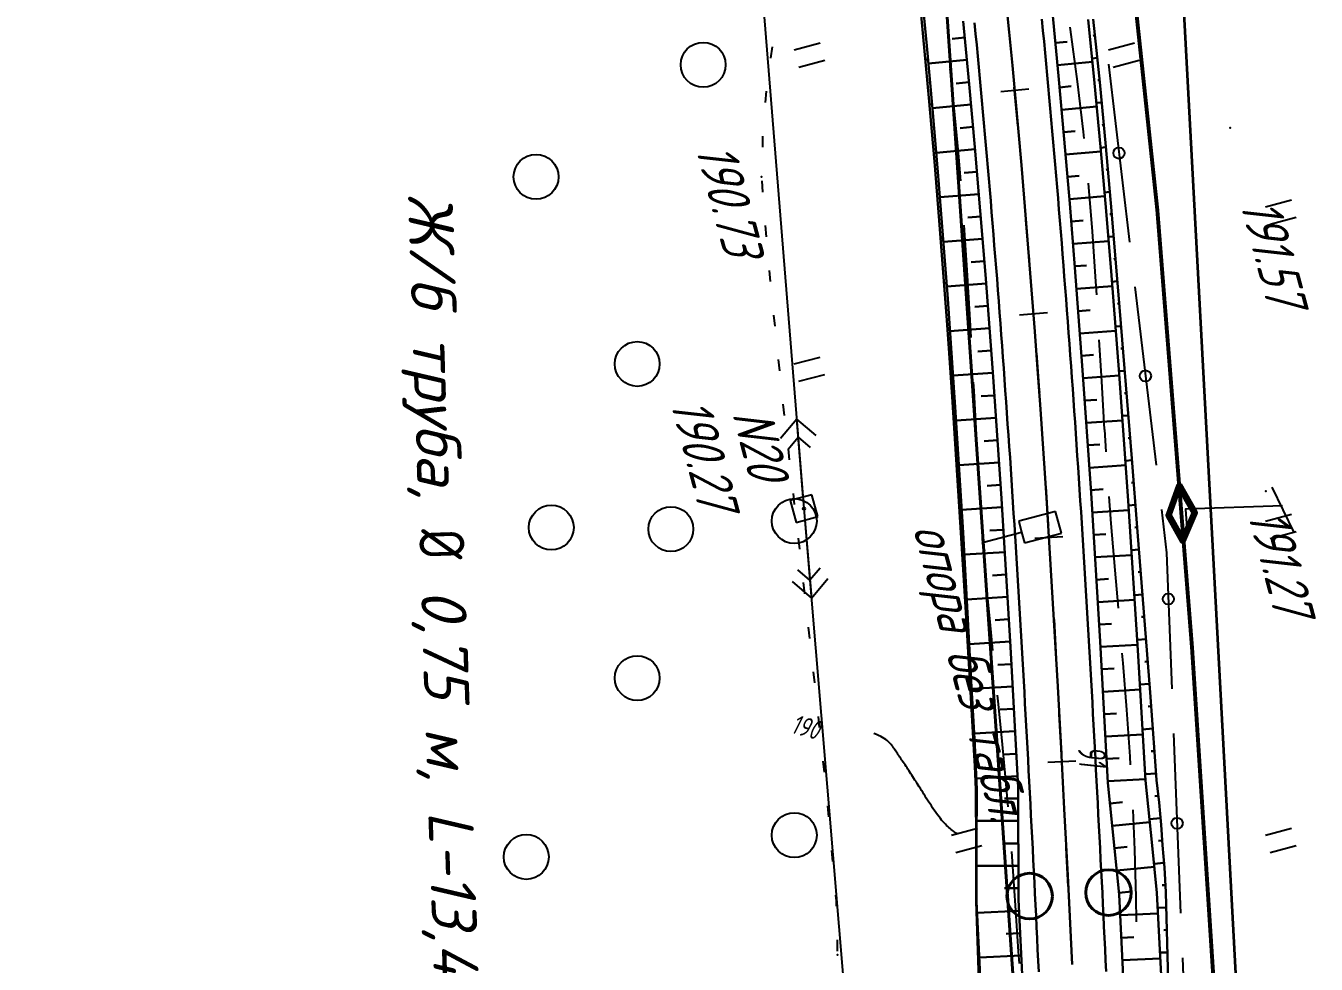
# Model space of a CAD drawing. Header units: millimetres. Extents: x -698 to 8131, y -704 to 4503.
# Drawn here: x 6329.4 to 6444.5, y 2693.3 to 2777 of the extents above; entities that cross this region are included whole.
import ezdxf
from ezdxf import colors
from ezdxf.entities.mleader import LeaderData, LeaderLine
from ezdxf.math import Vec2, Vec3

# ---------------------------------------------------------------- set-up
doc = ezdxf.new("R2010")
doc.units = ezdxf.units.MM
doc.linetypes.add('CONTI', pattern=[0])
doc.linetypes.add('STROT', pattern=[1.7, 0.5, -1.2])
for name, color, linetype, lineweight in [('10', 1, 'Continuous', 35), ('КОПИЯ_ОСЬ_13_ОТКОСЫ', 7, 'Continuous', 30), ('КОПИЯ_ОСЬ_ГРАНИЦЫ_ПОЛОС', 7, 'Continuous', 30), ('Огражд-перила', 1, 'ограждение2', 40), ('ОСЬ_ВЕРХ_ПОКРЫТИЯ_ГРАНИЦЫ_ПОЛОС', 7, 'Continuous', 30), ('ОСЬ_ВЕРХ_ПОКРЫТИЯ_ОСЬ', 1, 'Continuous', 30)]:
    doc.layers.add(name, color=color, linetype=linetype, lineweight=lineweight)
for name, color, linetype in [('_Ростелеком', 6, 'Continuous'), ('GOR_BDEFAULT', 212, 'CONTI'), ('NAD_MDEFAULT', 7, 'CONTI'), ('PI_OTDEFAULT', 172, 'CONTI'), ('PI_TTDEFAULT', 5, 'CONTI'), ('PLN_O', 7, 'CONTI'), ('SIT_LDEFAULT', 7, 'CONTI'), ('USLZNDEFAULT', 7, 'CONTI'), ('ZAPSKDEFAULT', 7, 'CONTI'), ('Выноски', 250, 'Continuous'), ('ОСЬ_ВЕРХ_ПОКРЫТИЯ_ПИКЕТЫ', 1, 'Continuous'), ('разметка', 7, 'Continuous')]:
    doc.layers.add(name, color=color, linetype=linetype)
doc.styles.add('eskd', font='isocpeui.ttf', dxfattribs={"width": 1.2})
doc.styles.add('SHRFT', font='isocpeui.ttf', dxfattribs={"width": 3.5})
doc.styles.get("Standard").update_dxf_attribs({"font": 'isocpeui.ttf'})
doc.styles.add('STYLE1', font='isocpeui.ttf', dxfattribs={"width": 0.9})
doc.styles.add('ГОСТ', font='isocpeui.ttf', dxfattribs={"height": 4})
doc.linetypes.add('кабель_связи_проект.', pattern='A,10,-1,["/",STYLE1,S=3,R=0,X=0,Y=-1.5],-4.1', length=15.1)
doc.linetypes.add('ограждение2', pattern='A,0.25,-0.1,[132,ltypeshp.shx,S=0.1,R=0,X=-0.1,Y=0],-0.1,1', length=1.45)

# ---------------------------------------------------------------- blocks, each defined once
blk = doc.blocks.new('BL_2011')
at = {"color": 0}
for p, q in [((0, 0), (0, 2.4)), ((1.6, 0), (1.6, 2.4))]:
    blk.add_line(p, q, dxfattribs=at)
blk = doc.blocks.new('BL_2004')
at = {"color": 0}
blk.add_circle((0, 0), 2, dxfattribs=at)
blk = doc.blocks.new('BL_12')
at = {"color": 0}
for p, q in [((1, 7), (-1, 7)), ((-1, 7), (-1, 3.6)), ((1, 3.6), (1, 7)), ((-1, 3.6), (0, 3.6)), ((0, 0), (0, 3.6)), ((0, 3.6), (1, 3.6)), ((0.8, 0), (0, 0))]:
    blk.add_line(p, q, dxfattribs=at)
blk = doc.blocks.new('BL_27')
at = {"color": 0}
for p, q in [((1, 1), (-1, 1)), ((-1, 1), (-1, -1)), ((1, -1), (1, 1)), ((-1, -1), (1, -1))]:
    blk.add_line(p, q, dxfattribs=at)
blk.add_circle((0, 0), 0.1, dxfattribs=at)
blk = doc.blocks.new('7')
at = {"layer": 'Огражд-перила', "linetype": 'Continuous'}
blk.add_circle((0, 0), 2.03, dxfattribs=at)

msp = doc.modelspace()

# ---------------------------------------------------------------- linework, layer by layer
at = {"layer": '10'}
for points in [[(6423.14, 2569.92), (6419.55, 2608.35), (6418.71, 2673.41), (6411.14, 2783.88), (6396.57, 2871.27), (6374.84, 2956.27), (6352.62, 3041.86), (6325.45, 3130.56), (6295.55, 3197.38), (6289.81, 3206.73), (6289.81, 3206.73), (6258.81, 3239.13), (6179.23, 3334.08), (6101.72, 3421.42), (6033.34, 3476.01), (5991.11, 3509.76), (5973.72, 3518.51), (5961.97, 3519.54)], [(6433.62, 2570.53), (6430.24, 2649.38), (6439.59, 2649.95), (6432.61, 2779.24), (6432.61, 2779.24), (6414.08, 2883.16), (6407.32, 2909.55), (6397.72, 2909.79), (6391.22, 2935.79), (6385.29, 2958.45), (6372.77, 3006.32), (6362.78, 3044.49), (6347.99, 3092.8), (6356.54, 3097.97), (6346.46, 3132.32), (6315.18, 3204.39)], [(6295.55, 3197.38), (6325.45, 3130.56), (6352.62, 3041.86), (6374.84, 2956.27), (6396.57, 2871.27), (6411.14, 2783.88), (6418.71, 2673.41), (6419.55, 2608.35), (6423.14, 2569.92)]]:
    msp.add_lwpolyline(points, dxfattribs=at)
at = {"layer": '_Ростелеком', "linetype": 'кабель_связи_проект.', "ltscale": 0.25}
msp.add_lwpolyline([(6435.76, 2573.92, 0.35, 0.35, 0), (6434.32, 2613.01, 0.35, 0.35, 0), (6433.79, 2649.6, 0.35, 0.35, 0), (6435.6, 2687.3, 0.35, 0.35, 0), (6433.38, 2721.59, 0.35, 0.35, 0), (6430.29, 2760.57, 0.35, 0.35, 0), (6426.96, 2791.91, 0.35, 0.35, 0), (6423.66, 2818.33, 0.35, 0.35, 0), (6419.45, 2846.33, 0.35, 0.35, 0), (6413.57, 2877.55, 0.35, 0.35, 0), (6408.45, 2894.88, 0.35, 0.35, 0), (6403.55, 2909.65, 0.35, 0.35, 0), (6396.22, 2940.21, 0.35, 0.35, 0), (6387.49, 2971.87, 0.35, 0.35, 0), (6376.91, 3008.72, 0.35, 0.35, 0), (6364.35, 3051.09, 0.35, 0.35, 0), (6352.23, 3095.37, 0.35, 0.35, 0), (6348.6, 3117.68, 0.35, 0.35, 0), (6339.42, 3142.38, 0.35, 0.35, 0), (6330.42, 3163.62, 0.35, 0.35, 0)], format="xyseb", dxfattribs=at)
at = {"layer": '_Ростелеком', "linetype": 'ByBlock', "lineweight": 100, "ltscale": 0.25}
msp.add_lwpolyline([(6432.25, 2736.04), (6431.28, 2733.36), (6432.57, 2731.06), (6433.63, 2733.56), (6432.25, 2736.04)], dxfattribs=at)
at = {"layer": '_Ростелеком', "ltscale": 0.25}
for points in [[(6440.49, 2735.84), (6442.46, 2731.81)], [(6441.46, 2734.18), (6432.81, 2733.9), (6432.91, 2732.21)]]:
    msp.add_lwpolyline(points, dxfattribs=at)
at = {"layer": 'GOR_BDEFAULT', "color": 212, "elevation": 190, "flags": 128}
msp.add_lwpolyline([(6412.47, 2704.92), (6412.41, 2704.97), (6412.34, 2705.01), (6412.27, 2705.06), (6412.19, 2705.12), (6412.11, 2705.19), (6412.02, 2705.26), (6411.92, 2705.33), (6411.83, 2705.41), (6411.72, 2705.5), (6411.62, 2705.6), (6411.51, 2705.7), (6411.4, 2705.81), (6411.29, 2705.93), (6411.18, 2706.05), (6411.06, 2706.18), (6410.95, 2706.32), (6410.83, 2706.46), (6410.72, 2706.61), (6410.6, 2706.77), (6410.49, 2706.93), (6410.37, 2707.1), (6410.26, 2707.27), (6410.15, 2707.44), (6410.03, 2707.61), (6409.92, 2707.78), (6409.81, 2707.96), (6409.7, 2708.13), (6409.59, 2708.31), (6409.49, 2708.48), (6409.38, 2708.65), (6409.28, 2708.81), (6409.17, 2708.98), (6409.07, 2709.14), (6408.97, 2709.29), (6408.88, 2709.45), (6408.78, 2709.6), (6408.69, 2709.74), (6408.59, 2709.89), (6408.5, 2710.03), (6408.41, 2710.17), (6408.32, 2710.31), (6408.24, 2710.45), (6408.15, 2710.58), (6408.06, 2710.71), (6407.98, 2710.84), (6407.9, 2710.96), (6407.81, 2711.09), (6407.73, 2711.21), (6407.65, 2711.33), (6407.58, 2711.45), (6407.5, 2711.56), (6407.42, 2711.67), (6407.35, 2711.79), (6407.27, 2711.9), (6407.2, 2712), (6407.13, 2712.11), (6407.05, 2712.22), (6406.98, 2712.32), (6406.91, 2712.42), (6406.85, 2712.52), (6406.78, 2712.62), (6406.71, 2712.72), (6406.64, 2712.82), (6406.57, 2712.91), (6406.49, 2713), (6406.4, 2713.1), (6406.3, 2713.19), (6406.2, 2713.28), (6406.08, 2713.37), (6405.95, 2713.46), (6405.8, 2713.55), (6405.64, 2713.64), (6405.45, 2713.72), (6405.25, 2713.81), (6405.02, 2713.89)], dxfattribs=at)
at = {"layer": 'PI_TTDEFAULT', "color": 5}
for p in [(6436.78, 2767.87, 191.57), (6395.01, 2763.5, 190.73), (6439.95, 2735.48, 191.27), (6398.8, 2733.94, 190.27), (6401.77, 2694.15, 189.81)]:
    msp.add_point(p, dxfattribs=at)
at = {"layer": 'PLN_O'}
for p, q in [((6425.93, 2773.57), (6427.82, 2757.68)), ((6428.29, 2753.71), (6430.18, 2737.82)), ((6430.65, 2733.85), (6431.11, 2730.01)), ((6431.11, 2730.01), (6431.58, 2717.88)), ((6431.74, 2713.88), (6432.36, 2697.89)), ((6432.52, 2693.9), (6433.14, 2677.91))]:
    msp.add_line(p, q, dxfattribs=at)
for centre in [(6426.87, 2765.63), (6429.23, 2745.77), (6431.27, 2725.88), (6432.05, 2705.89)]:
    msp.add_circle(centre, 0.5, dxfattribs=at)
at = {"layer": 'SIT_LDEFAULT', "color": 7}
for p, q in [((6398.8, 2733.94), (6393.6, 2798.67)), ((6422.55, 2776.64), (6422.52, 2776.85)), ((6423.18, 2772), (6422.55, 2776.64)), ((6395.96, 2775.09), (6395.8, 2774.1)), ((6411.79, 2773.13), (6412.06, 2770.59)), ((6395.43, 2771.14), (6395.32, 2770.15)), ((6423.72, 2767.52), (6423.18, 2772)), ((6412.06, 2770.59), (6412.53, 2765.66)), ((6423.78, 2766.94), (6423.72, 2767.52)), ((6395.11, 2767.15), (6395.09, 2766.15)), ((6412.54, 2765.66), (6412.74, 2763.17)), ((6395.04, 2763.15), (6395.11, 2762.15)), ((6424.52, 2758.65), (6424.17, 2762.96)), ((6395.34, 2759.16), (6395.41, 2758.16)), ((6413.04, 2759.19), (6413.31, 2755.18)), ((6424.81, 2754.18), (6424.51, 2758.65)), ((6395.68, 2755.17), (6395.78, 2754.18)), ((6413.31, 2755.18), (6413.63, 2749.75)), ((6424.89, 2752.99), (6424.82, 2754.18)), ((6396.09, 2751.19), (6396.19, 2750.2)), ((6413.63, 2749.75), (6413.66, 2749.2)), ((6425.33, 2745.31), (6425.12, 2748.99)), ((6396.5, 2747.22), (6396.6, 2746.23)), ((6413.88, 2745.21), (6413.92, 2744.43)), ((6425.59, 2740.98), (6425.33, 2745.31)), ((6413.92, 2744.43), (6414.19, 2739.4)), ((6396.92, 2743.24), (6397.03, 2742.25)), ((6398.16, 2741.91), (6396.69, 2740.19)), ((6398.72, 2734.94), (6398.16, 2741.91)), ((6399.88, 2740.45), (6398.16, 2741.91)), ((6397.37, 2739.24), (6398.29, 2740.32)), ((6398.29, 2740.32), (6399.36, 2739.4)), ((6425.73, 2739.01), (6425.6, 2740.98)), ((6397.37, 2739.27), (6397.48, 2738.28)), ((6414.19, 2739.4), (6414.44, 2735.23)), ((6397.82, 2735.29), (6397.93, 2734.3)), ((6426.19, 2732.61), (6426, 2735.02)), ((6403.68, 2675.71), (6398.8, 2733.94)), ((6398.88, 2732.94), (6399.47, 2725.97)), ((6426.54, 2728.46), (6426.19, 2732.61)), ((6398.27, 2731.31), (6398.38, 2730.32)), ((6414.69, 2731.24), (6414.71, 2730.91)), ((6414.72, 2730.91), (6415.01, 2727.37)), ((6399.33, 2727.56), (6398.25, 2728.48)), ((6400.25, 2728.64), (6399.33, 2727.56)), ((6426.82, 2725.05), (6426.53, 2728.46)), ((6397.74, 2727.43), (6399.47, 2725.97)), ((6398.73, 2727.34), (6398.84, 2726.35)), ((6399.47, 2725.97), (6400.93, 2727.7)), ((6415.01, 2727.37), (6415.35, 2723.84)), ((6415.35, 2723.84), (6415.61, 2721.28)), ((6399.18, 2723.36), (6399.29, 2722.37)), ((6427.24, 2720.15), (6427.16, 2721.06)), ((6399.62, 2719.4), (6399.73, 2718.41)), ((6427.57, 2716), (6427.24, 2720.15)), ((6416.02, 2717.3), (6416.07, 2716.77)), ((6416.07, 2716.77), (6416.43, 2713.23)), ((6427.86, 2711.85), (6427.57, 2716)), ((6400.05, 2715.42), (6400.16, 2714.43)), ((6416.43, 2713.23), (6416.77, 2709.7)), ((6400.48, 2711.44), (6400.59, 2710.45)), ((6427.91, 2711.09), (6427.87, 2711.85)), ((6416.77, 2709.7), (6416.97, 2707.35)), ((6400.9, 2707.45), (6400.99, 2706.45)), ((6428.28, 2703.51), (6428.13, 2707.1)), ((6401.25, 2703.47), (6401.34, 2702.47)), ((6417.28, 2703.36), (6417.35, 2702.48)), ((6428.4, 2699.3), (6428.28, 2703.51)), ((6417.35, 2702.48), (6417.62, 2698.55)), ((6401.61, 2699.48), (6401.65, 2698.99)), ((6401.66, 2698.99), (6401.67, 2698.5)), ((6417.62, 2698.55), (6417.9, 2694.45)), ((6428.44, 2697.1), (6428.39, 2699.3)), ((6401.74, 2695.5), (6401.76, 2694.5)), ((6417.9, 2694.45), (6417.97, 2693.38))]:
    msp.add_line(p, q, dxfattribs=at)
at = {"layer": 'КОПИЯ_ОСЬ_13_ОТКОСЫ'}
for points in [[(6408.86, 2784.49), (6409.75, 2775.19), (6410.26, 2769.58), (6410.73, 2763.97), (6411.18, 2758.3), (6411.61, 2752.64), (6412.28, 2742.97), (6412.98, 2731.82), (6413.71, 2718.57), (6414.01, 2712.89), (6414.2, 2708.9), (6414.18, 2704.1), (6414.18, 2698.91), (6414.57, 2691.04)], [(6408.86, 2784.49), (6409.75, 2775.19), (6410.26, 2769.58), (6410.73, 2763.97), (6411.18, 2758.3), (6411.61, 2752.64), (6412.28, 2742.97), (6412.98, 2731.82), (6413.71, 2718.57), (6414.01, 2712.89), (6414.2, 2708.9), (6414.18, 2704.1), (6414.18, 2698.91), (6414.57, 2691.04), (6415.11, 2679.64), (6415.44, 2671.15), (6415.63, 2667.25), (6416.84, 2654.23), (6417, 2651.13)], [(6409.14, 2778.87), (6409.93, 2770.54), (6410.42, 2764.89), (6410.88, 2759.23), (6411.53, 2750.73), (6411.73, 2747.8), (6411.99, 2743.89), (6412.73, 2732.74), (6413.2, 2725.18), (6413.64, 2717.62), (6413.96, 2711.93), (6414.01, 2710.98), (6414.11, 2708.89), (6414.12, 2706.9), (6414.13, 2705.9), (6414.13, 2704.1), (6414.15, 2702.1), (6414.15, 2701.11), (6414.15, 2698.91), (6414.42, 2691.03)], [(6420.94, 2778.16), (6421.48, 2772.51), (6421.99, 2766.86), (6422.48, 2761.14), (6422.94, 2755.43), (6423.6, 2746.69), (6424.38, 2735.36), (6425.19, 2722.09), (6425.89, 2709.51), (6426.9, 2699.54), (6427.28, 2691.64), (6427.8, 2680.21), (6429.61, 2639.58), (6429.55, 2629.56), (6431.43, 2586.9)], [(6412.98, 2777.38), (6413.52, 2771.77), (6414.02, 2766.16), (6414.51, 2760.48), (6414.97, 2754.8), (6415.62, 2746.11), (6416.4, 2734.84), (6417.21, 2721.63), (6417.9, 2709.09), (6417.91, 2699.09), (6418.29, 2691.21), (6418.81, 2679.8), (6420.61, 2639.18), (6421.56, 2629.21), (6424.12, 2571.36)], [(6424.13, 2777.53), (6424.69, 2771.85), (6425.22, 2766.18), (6425.72, 2760.45), (6426.2, 2754.73), (6426.89, 2745.94), (6427.7, 2734.64), (6428.56, 2721.33), (6429.25, 2709.69), (6429.84, 2703.9), (6430.25, 2699.7), (6430.66, 2691.8), (6431.21, 2680.37), (6431.72, 2669.7), (6432.56, 2639.71), (6432.37, 2629.69), (6432.87, 2611.79), (6433.33, 2597), (6433.51, 2591.8)], [(6424.13, 2777.53), (6424.69, 2771.85), (6425.22, 2766.18), (6425.72, 2760.45), (6426.2, 2754.73), (6426.89, 2745.94), (6427.7, 2734.64), (6428.56, 2721.33), (6429.25, 2709.69), (6429.84, 2703.9), (6430.25, 2699.7), (6430.66, 2691.8), (6431.21, 2680.37), (6431.72, 2669.7), (6432.56, 2639.71), (6432.37, 2629.69), (6432.87, 2611.79), (6433.33, 2597), (6433.51, 2591.8)], [(6424.58, 2777.57), (6424.87, 2774.76), (6425.16, 2771.95), (6425.69, 2766.22), (6426.2, 2760.49), (6426.91, 2751.9), (6427.47, 2744.98), (6428.01, 2738.42), (6428.52, 2731.86), (6429.1, 2724.71), (6429.66, 2717.56), (6430.08, 2711.84), (6430.22, 2709.74), (6430.45, 2707.74), (6430.55, 2706.74), (6430.63, 2705.74), (6430.75, 2703.94), (6430.83, 2702.94), (6430.92, 2701.94), (6431.05, 2699.74), (6431.25, 2691.82)], [(6409.41, 2775.94), (6409.5, 2775.95)], [(6413.12, 2775.92), (6411.99, 2775.81)], [(6421.2, 2775.46), (6422.24, 2775.56)], [(6424.73, 2776.11), (6424.58, 2776.09)], [(6409.6, 2773.95), (6409.86, 2773.98)], [(6413.31, 2773.93), (6409.9, 2773.61)], [(6421.39, 2773.47), (6424.5, 2773.76)], [(6424.94, 2774.12), (6424.47, 2774.07)], [(6425.14, 2772.13), (6424.98, 2772.12)], [(6409.79, 2771.96), (6409.88, 2771.97)], [(6413.5, 2771.94), (6412.36, 2771.84)], [(6421.58, 2771.48), (6422.61, 2771.58)], [(6409.98, 2769.97), (6410.22, 2769.99)], [(6413.68, 2769.95), (6410.25, 2769.64)], [(6421.76, 2769.49), (6424.89, 2769.77)], [(6425.33, 2770.14), (6424.86, 2770.1)], [(6410.16, 2767.98), (6410.24, 2767.99)], [(6413.86, 2767.96), (6412.72, 2767.86)], [(6421.94, 2767.5), (6422.98, 2767.59)], [(6425.51, 2768.15), (6425.36, 2768.13)], [(6410.33, 2765.99), (6410.56, 2766.01)], [(6414.04, 2765.97), (6410.59, 2765.66)], [(6422.11, 2765.5), (6425.25, 2765.78)], [(6425.7, 2766.16), (6425.22, 2766.11)], [(6410.49, 2763.99), (6410.57, 2764)], [(6425.88, 2764.16), (6425.72, 2764.15)], [(6414.21, 2763.97), (6413.06, 2763.87)], [(6422.28, 2763.51), (6423.33, 2763.6)], [(6410.66, 2762), (6410.89, 2762.02)], [(6414.38, 2761.98), (6410.91, 2761.69)], [(6422.45, 2761.52), (6425.61, 2761.78)], [(6426.05, 2762.17), (6425.58, 2762.13)], [(6410.82, 2760.01), (6410.9, 2760.01)], [(6414.55, 2759.99), (6413.39, 2759.89)], [(6422.61, 2759.52), (6423.67, 2759.61)], [(6426.22, 2760.18), (6426.06, 2760.17)], [(6410.97, 2758.01), (6411.2, 2758.03)], [(6414.71, 2757.99), (6411.23, 2757.71)], [(6422.78, 2757.53), (6425.95, 2757.79)], [(6426.39, 2758.19), (6425.92, 2758.15)], [(6411.13, 2756.02), (6411.2, 2756.02)], [(6414.87, 2756), (6413.71, 2755.91)], [(6426.55, 2756.19), (6426.4, 2756.18)], [(6422.93, 2755.54), (6423.99, 2755.62)], [(6411.28, 2754.02), (6411.5, 2754.04)], [(6415.03, 2754.01), (6411.53, 2753.74)], [(6423.08, 2753.54), (6426.28, 2753.78)], [(6426.72, 2754.2), (6426.25, 2754.16)], [(6411.43, 2752.03), (6411.51, 2752.04)], [(6415.18, 2752.01), (6414.01, 2751.92)], [(6423.23, 2751.55), (6424.3, 2751.63)], [(6426.88, 2752.21), (6426.73, 2752.19)], [(6427.05, 2750.21), (6426.56, 2750.17)], [(6411.58, 2750.03), (6411.79, 2750.05)], [(6415.33, 2750.02), (6411.81, 2749.75)], [(6423.38, 2749.55), (6426.59, 2749.8)], [(6411.72, 2748.04), (6411.79, 2748.04)], [(6415.48, 2748.02), (6414.3, 2747.93)], [(6427.21, 2748.22), (6427.04, 2748.21)], [(6423.54, 2747.56), (6424.6, 2747.64)], [(6411.85, 2746.04), (6412.06, 2746.06)], [(6415.63, 2746.03), (6412.08, 2745.79)], [(6423.68, 2745.57), (6426.9, 2745.79)], [(6427.37, 2746.23), (6426.87, 2746.19)], [(6411.98, 2744.05), (6412.06, 2744.05)], [(6415.76, 2744.03), (6414.58, 2743.95)], [(6423.82, 2743.57), (6424.89, 2743.64)], [(6427.53, 2744.23), (6427.37, 2744.22)], [(6427.7, 2742.24), (6427.16, 2742.2)], [(6412.12, 2742.05), (6412.33, 2742.07)], [(6415.9, 2742.04), (6412.35, 2741.79)], [(6423.95, 2741.57), (6427.19, 2741.8)], [(6412.25, 2740.06), (6412.32, 2740.06)], [(6416.04, 2740.04), (6414.86, 2739.96)], [(6427.86, 2740.25), (6427.68, 2740.23)], [(6424.09, 2739.58), (6425.17, 2739.65)], [(6412.38, 2738.06), (6412.58, 2738.08)], [(6416.18, 2738.05), (6412.6, 2737.8)], [(6424.23, 2737.58), (6427.48, 2737.81)], [(6428.02, 2738.25), (6427.45, 2738.21)], [(6412.51, 2736.07), (6412.58, 2736.07)], [(6416.31, 2736.05), (6415.12, 2735.97)], [(6424.36, 2735.59), (6425.45, 2735.66)], [(6428.18, 2736.26), (6427.99, 2736.24)], [(6428.34, 2734.27), (6427.73, 2734.22)], [(6412.65, 2734.07), (6412.83, 2734.08)], [(6416.44, 2734.06), (6412.85, 2733.84)], [(6424.49, 2733.59), (6427.76, 2733.79)], [(6412.78, 2732.07), (6412.84, 2732.08)], [(6416.57, 2732.06), (6415.37, 2731.99)], [(6428.49, 2732.27), (6428.29, 2732.26)], [(6424.61, 2731.6), (6425.7, 2731.66)], [(6412.9, 2730.08), (6413.07, 2730.09)], [(6416.69, 2730.06), (6413.09, 2729.84)], [(6424.73, 2729.6), (6428.01, 2729.8)], [(6428.65, 2730.28), (6427.99, 2730.22)], [(6413.03, 2728.08), (6413.08, 2728.09)], [(6416.81, 2728.07), (6415.61, 2727.99)], [(6424.85, 2727.6), (6425.95, 2727.67)], [(6428.81, 2728.29), (6428.59, 2728.27)], [(6413.15, 2726.09), (6413.3, 2726.1)], [(6416.93, 2726.07), (6413.31, 2725.85)], [(6428.97, 2726.29), (6428.25, 2726.23)], [(6424.98, 2725.61), (6428.27, 2725.81)], [(6413.27, 2724.09), (6413.32, 2724.09)], [(6417.06, 2724.08), (6415.85, 2724)], [(6429.13, 2724.3), (6428.89, 2724.28)], [(6425.1, 2723.61), (6426.2, 2723.68)], [(6413.38, 2722.09), (6413.52, 2722.1)], [(6417.18, 2722.08), (6413.53, 2721.86)], [(6425.22, 2721.62), (6428.53, 2721.8)], [(6429.29, 2722.3), (6428.5, 2722.24)], [(6429.45, 2720.31), (6429.18, 2720.29)], [(6413.5, 2720.1), (6413.55, 2720.1)], [(6417.29, 2720.08), (6416.08, 2720.01)], [(6425.33, 2719.62), (6426.43, 2719.68)], [(6413.62, 2718.1), (6413.74, 2718.11)], [(6417.4, 2718.09), (6413.75, 2717.88)], [(6429.6, 2718.32), (6428.74, 2718.25)], [(6425.44, 2717.62), (6428.77, 2717.8)], [(6413.73, 2716.1), (6413.77, 2716.11)], [(6417.51, 2716.09), (6416.29, 2716.02)], [(6429.75, 2716.32), (6429.46, 2716.3)], [(6425.55, 2715.62), (6426.66, 2715.69)], [(6413.84, 2714.11), (6413.94, 2714.11)], [(6417.62, 2714.09), (6413.95, 2713.89)], [(6425.66, 2713.63), (6429, 2713.81)], [(6429.9, 2714.33), (6428.98, 2714.26)], [(6430.05, 2712.33), (6429.74, 2712.31)], [(6413.95, 2712.11), (6413.98, 2712.11)], [(6417.73, 2712.09), (6416.51, 2712.03)], [(6425.77, 2711.63), (6426.88, 2711.69)], [(6414.05, 2710.11), (6414.14, 2710.12)], [(6417.84, 2710.1), (6414.15, 2709.89)], [(6430.18, 2710.34), (6429.21, 2710.27)], [(6425.88, 2709.63), (6429.24, 2709.82)], [(6414.11, 2708.11), (6414.14, 2708.11)], [(6417.9, 2708.1), (6416.67, 2708.1)], [(6426.08, 2707.64), (6427.19, 2707.76)], [(6430.38, 2708.35), (6430.06, 2708.31)], [(6414.13, 2706.11), (6414.19, 2706.11)], [(6417.9, 2706.1), (6414.19, 2706.1)], [(6426.28, 2705.65), (6429.62, 2705.99)], [(6430.58, 2706.36), (6429.59, 2706.27)], [(6430.73, 2704.36), (6430.4, 2704.34)], [(6414.13, 2704.11), (6414.15, 2704.11)], [(6417.9, 2704.1), (6416.67, 2704.1)], [(6426.48, 2703.66), (6427.59, 2703.78)], [(6414.15, 2702.11), (6414.18, 2702.11)], [(6417.9, 2702.1), (6414.18, 2702.1)], [(6426.68, 2701.67), (6430.03, 2702.01)], [(6430.88, 2702.37), (6430, 2702.29)], [(6414.15, 2700.11), (6414.16, 2700.11)], [(6417.91, 2700.1), (6416.66, 2700.1)], [(6426.88, 2699.68), (6428, 2699.8)], [(6431.01, 2700.37), (6430.72, 2700.36)], [(6414.17, 2698.11), (6414.22, 2698.12)], [(6417.95, 2698.1), (6414.23, 2697.92)], [(6426.98, 2697.69), (6430.35, 2697.85)], [(6431.08, 2698.38), (6430.32, 2698.36)], [(6431.13, 2696.38), (6430.88, 2696.37)], [(6414.24, 2696.12), (6414.26, 2696.12)], [(6418.05, 2696.1), (6416.81, 2696.04)], [(6427.08, 2695.69), (6428.2, 2695.74)], [(6414.31, 2694.12), (6414.42, 2694.12)], [(6418.15, 2694.1), (6414.43, 2693.93)], [(6427.18, 2693.69), (6430.55, 2693.85)], [(6431.18, 2694.38), (6430.53, 2694.36)]]:
    msp.add_lwpolyline(points, dxfattribs=at)
at = {"layer": 'КОПИЯ_ОСЬ_ГРАНИЦЫ_ПОЛОС'}
msp.add_lwpolyline([(6425.72, 2692.68), (6425.68, 2693.68), (6425.63, 2694.68), (6425.58, 2695.68), (6425.53, 2696.68), (6425.48, 2697.68), (6425.44, 2698.68), (6425.39, 2699.68), (6425.34, 2700.68), (6425.29, 2701.67), (6425.24, 2702.67), (6425.19, 2703.67), (6425.14, 2704.67), (6425.09, 2705.67), (6425.03, 2706.67), (6424.98, 2707.67), (6424.93, 2708.67), (6424.88, 2709.67), (6424.82, 2710.67), (6424.77, 2711.66), (6424.72, 2712.66), (6424.66, 2713.66), (6424.61, 2714.66), (6424.55, 2715.66), (6424.5, 2716.66), (6424.44, 2717.66), (6424.39, 2718.66), (6424.33, 2719.66), (6424.27, 2720.66), (6424.22, 2721.65), (6424.16, 2722.65), (6424.1, 2723.65), (6424.04, 2724.65), (6423.98, 2725.65), (6423.92, 2726.65), (6423.86, 2727.65), (6423.8, 2728.65), (6423.74, 2729.65), (6423.68, 2730.65), (6423.61, 2731.64), (6423.55, 2732.64), (6423.49, 2733.64), (6423.42, 2734.64), (6423.36, 2735.64), (6423.29, 2736.64), (6423.23, 2737.64), (6423.16, 2738.64), (6423.09, 2739.64), (6423.02, 2740.63), (6422.96, 2741.63), (6422.89, 2742.63), (6422.82, 2743.63), (6422.75, 2744.63), (6422.68, 2745.63), (6422.6, 2746.63), (6422.53, 2747.63), (6422.46, 2748.62), (6422.38, 2749.62), (6422.31, 2750.62), (6422.23, 2751.62), (6422.16, 2752.62), (6422.08, 2753.62), (6422, 2754.62), (6421.92, 2755.61), (6421.85, 2756.61), (6421.77, 2757.61), (6421.68, 2758.61), (6421.6, 2759.61), (6421.52, 2760.61), (6421.44, 2761.6), (6421.35, 2762.6), (6421.27, 2763.6), (6421.18, 2764.6), (6421.1, 2765.6), (6421.01, 2766.59), (6420.92, 2767.59), (6420.83, 2768.59), (6420.74, 2769.59), (6420.65, 2770.59), (6420.56, 2771.58), (6420.47, 2772.58), (6420.38, 2773.58), (6420.28, 2774.58), (6420.19, 2775.57), (6420.09, 2776.57), (6419.99, 2777.57)], dxfattribs=at)
at = {"layer": 'ОСЬ_ВЕРХ_ПОКРЫТИЯ_ГРАНИЦЫ_ПОЛОС'}
for points in [[(6420.94, 2778.16), (6421.48, 2772.51), (6421.99, 2766.86), (6422.48, 2761.14), (6422.94, 2755.43), (6423.6, 2746.69), (6424.38, 2735.36), (6425.19, 2722.09), (6425.89, 2709.51), (6426.9, 2699.54), (6427.28, 2691.64), (6427.8, 2680.21), (6429.61, 2639.58), (6429.55, 2629.56), (6431.43, 2586.9)], [(6412.98, 2777.38), (6413.52, 2771.77), (6414.02, 2766.16), (6414.51, 2760.48), (6414.97, 2754.8), (6415.62, 2746.11), (6416.4, 2734.84), (6417.21, 2721.63), (6417.9, 2709.09), (6417.91, 2699.09), (6418.29, 2691.21), (6418.81, 2679.8), (6420.61, 2639.18), (6421.56, 2629.21), (6424.12, 2571.36)], [(6419.72, 2692.64), (6419.67, 2693.64), (6419.62, 2694.64), (6419.58, 2695.64), (6419.53, 2696.63), (6419.48, 2697.63), (6419.43, 2698.63), (6419.38, 2699.63), (6419.33, 2700.62), (6419.28, 2701.62), (6419.23, 2702.62), (6419.18, 2703.61), (6419.13, 2704.61), (6419.08, 2705.61), (6419.03, 2706.61), (6418.98, 2707.6), (6418.93, 2708.6), (6418.87, 2709.6), (6418.82, 2710.59), (6418.77, 2711.59), (6418.71, 2712.59), (6418.66, 2713.59), (6418.6, 2714.58), (6418.55, 2715.58), (6418.49, 2716.58), (6418.44, 2717.57), (6418.38, 2718.57), (6418.33, 2719.57), (6418.27, 2720.56), (6418.21, 2721.56), (6418.15, 2722.56), (6418.1, 2723.55), (6418.04, 2724.55), (6417.98, 2725.54), (6417.92, 2726.54), (6417.86, 2727.54), (6417.8, 2728.53), (6417.73, 2729.53), (6417.67, 2730.52), (6417.61, 2731.52), (6417.55, 2732.52), (6417.48, 2733.51), (6417.42, 2734.51), (6417.35, 2735.5), (6417.29, 2736.5), (6417.22, 2737.49), (6417.16, 2738.49), (6417.09, 2739.49), (6417.02, 2740.48), (6416.95, 2741.48), (6416.88, 2742.47), (6416.81, 2743.47), (6416.74, 2744.46), (6416.67, 2745.46), (6416.6, 2746.45), (6416.53, 2747.45), (6416.45, 2748.44), (6416.38, 2749.44), (6416.31, 2750.43), (6416.23, 2751.43), (6416.15, 2752.42), (6416.08, 2753.41), (6416, 2754.41), (6415.92, 2755.4), (6415.84, 2756.4), (6415.76, 2757.39), (6415.68, 2758.38), (6415.6, 2759.38), (6415.52, 2760.37), (6415.44, 2761.37), (6415.35, 2762.36), (6415.27, 2763.35), (6415.18, 2764.35), (6415.1, 2765.34), (6415.01, 2766.33), (6414.92, 2767.33), (6414.83, 2768.32), (6414.75, 2769.31), (6414.65, 2770.31), (6414.56, 2771.3), (6414.47, 2772.29), (6414.38, 2773.28), (6414.28, 2774.28), (6414.19, 2775.27), (6414.09, 2776.26), (6414, 2777.25)]]:
    msp.add_lwpolyline(points, dxfattribs=at)
at = {"layer": 'ОСЬ_ВЕРХ_ПОКРЫТИЯ_ОСЬ'}
msp.add_lwpolyline([(6416.8, 2779.37), (6417.09, 2776.41), (6417.38, 2773.45), (6417.65, 2770.49), (6417.92, 2767.53), (6418.18, 2764.56), (6418.43, 2761.6), (6418.67, 2758.63), (6418.91, 2755.67), (6419.14, 2752.7), (6419.37, 2749.73), (6419.59, 2746.77), (6419.87, 2742.81), (6420.14, 2738.85), (6420.4, 2734.89), (6420.65, 2730.94), (6420.9, 2726.98), (6421.13, 2723.02), (6421.42, 2718.07), (6421.69, 2713.11), (6422, 2707.17), (6422.31, 2701.23), (6422.69, 2693.3)], dxfattribs=at)
at = {"layer": 'ОСЬ_ВЕРХ_ПОКРЫТИЯ_ПИКЕТЫ'}
for p, q in [((6416.34, 2771.13), (6418.83, 2771.36)), ((6418, 2751.22), (6420.49, 2751.41)), ((6419.38, 2731.29), (6421.87, 2731.44)), ((6420.53, 2711.33), (6423.03, 2711.47)), ((6420.53, 2711.33), (6423.03, 2711.47))]:
    msp.add_line(p, q, dxfattribs=at)
at = {"layer": 'разметка', "linetype": 'STROT', "lineweight": 30, "ltscale": 7}
msp.add_lwpolyline([(6107.32, 3432.91, -0.026709), (6135.1, 3407.01, -0.015571), (6159.18, 3380.52), (6199.76, 3334.43, -0.027485), (6269.33, 3249.31, -0.054753), (6321.91, 3153.63, -0.027745), (6356.47, 3049.26), (6365.74, 3017.39, -0.003575), (6385.29, 2948.35, -0.012405), (6396.94, 2901.54, -0.029729), (6416.3, 2784.31, -0.011745), (6421.28, 2720.55, -0.003271), (6424, 2664.58), (6427.83, 2578.04, 0.00256)], format="xyb", dxfattribs=at)

# ---------------------------------------------------------------- block references
at = {"layer": 'USLZNDEFAULT', "color": 7, "rotation": 285}
for name, p in [('BL_27', (6398.8, 2733.94)), ('BL_12', (6414.72, 2730.91))]:
    msp.add_blockref(name, p, dxfattribs=at)
at = {"layer": 'ZAPSKDEFAULT', "color": 7, "rotation": 285}
for name, p in [('BL_2004', (6389.81, 2773.5)), ('BL_2011', (6397.93, 2774.83)), ('BL_2011', (6425.93, 2774.83)), ('BL_2004', (6374.91, 2763.51)), ('BL_2011', (6439.93, 2760.83)), ('BL_2004', (6383.93, 2746.83)), ('BL_2011', (6397.93, 2746.83)), ('BL_2004', (6397.93, 2732.83)), ('BL_2004', (6376.27, 2732.25)), ('BL_2004', (6386.93, 2732.11)), ('BL_2011', (6439.93, 2732.83)), ('BL_2004', (6383.93, 2718.83)), ('BL_2004', (6397.93, 2704.83)), ('BL_2004', (6374.04, 2702.89)), ('BL_2011', (6411.93, 2704.83)), ('BL_2011', (6439.93, 2704.83))]:
    msp.add_blockref(name, p, dxfattribs=at)
at = {"layer": 'Огражд-перила', "linetype": 'Continuous', "rotation": 259.6335036319948}
for p in [(6425.94, 2699.71), (6418.91, 2699.4)]:
    msp.add_blockref('7', p, dxfattribs=at)

# ---------------------------------------------------------------- texts
at = {"layer": 'GOR_BDEFAULT', "color": 212, "style": 'SHRFT', "width": 0.75}
msp.add_text('190', height=1.722, rotation=344.7315, dxfattribs=at).set_placement((6397.53, 2713.97, 190))
at = {"layer": 'NAD_MDEFAULT', "color": 7, "style": 'eskd', "oblique": 10, "width": 0.8}
for s, rotation, p in [('N20', 284.7308, (6392.37, 2742.42)), ('опора без табл.', 285, (6408.46, 2732.22))]:
    msp.add_text(s, height=3.5, rotation=rotation, dxfattribs=at).set_placement(p)
at = {"layer": 'PI_OTDEFAULT', "color": 172, "style": 'eskd', "oblique": 10, "width": 0.8}
for s, p in [('190.73', (6389.1, 2766.11)), ('191.57', (6437.64, 2761.17)), ('190.27', (6386.85, 2743.41)), ('191.27', (6438.31, 2733.48))]:
    msp.add_text(s, height=3.5, rotation=285, dxfattribs=at).set_placement(p)
at = {"layer": 'ОСЬ_ВЕРХ_ПОКРЫТИЯ_ПИКЕТЫ', "width": 0.6}
msp.add_text('91', height=2.5, rotation=273.0569, dxfattribs=at).set_placement((6423.21, 2712.73))

# ---------------------------------------------------------------- leaders
at = {"layer": 'Выноски', "linetype": 'Continuous'}
ml = msp.add_multileader_mtext('Standard', dxfattribs=at)
ml.set_content('Ж/б труба, {\\Fgost|c204;%%C} 0,75 м, L-13,42 м', color=256, style='ГОСТ')
ml.set_leader_properties()
ml.build(insert=Vec2(0, 0))
ml.multileader.update_dxf_attribs({"text_left_attachment_type": 5, "text_right_attachment_type": 5, "dogleg_length": 0, "arrow_head_size": 0.18})
ctx = ml.context
ctx.base_point, ctx.arrow_head_size, ctx.landing_gap_size, ctx.plane_origin, ctx.plane_x_axis, ctx.plane_y_axis = Vec3(6300.04, 2780.28), 0.18, 0, Vec3(6329.32, 2639.99), Vec3(0.033125, -0.999451), Vec3(0.999451, 0.033125)
ctx.left_attachment, ctx.right_attachment, ctx.text_align_type = 5, 5, 2
notes = []
notes.append((ctx, [(0, (1, 1, 0), (6303.61, 2672.47), (-0.314875, 0.949133), 0, [(0, [(6423.78, 2669.6)], 0, [])])]))
ctx.mtext.insert, ctx.mtext.text_direction, ctx.mtext.rotation, ctx.mtext.alignment, ctx.mtext.flow_direction = Vec3(6370.08, 2683.51), Vec3(0.033125, -0.999451), 4.74552, 3, 5
for ctx, leaders in notes:
    for number, flags, end, landing, length, lines in leaders:
        leader = LeaderData()
        leader.index, (leader.has_last_leader_line, leader.has_dogleg_vector, leader.attachment_direction) = number, flags
        leader.last_leader_point, leader.dogleg_vector, leader.dogleg_length = Vec3(end), Vec3(landing), length
        for number, points, colour, breaks in lines:
            line = LeaderLine()
            line.index, line.vertices, line.color, line.breaks = number, Vec3.list(points), colors.encode_raw_color(colour), breaks
            leader.lines.append(line)
        ctx.leaders.append(leader)

doc.saveas('drawing.dxf')
